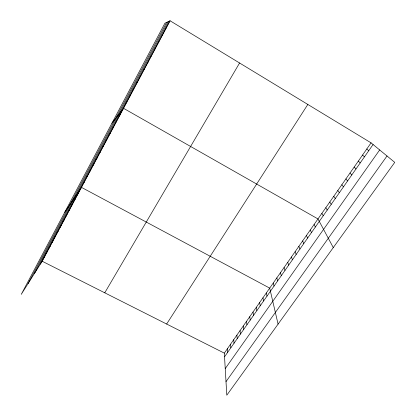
<?xml version="1.0" encoding="UTF-8"?>
<svg xmlns="http://www.w3.org/2000/svg" width="416" height="416" viewBox="0 0 416 416"><rect width="100%" height="100%" fill="white"/><g stroke="black" fill="none" stroke-linecap="round" stroke-linejoin="round"><path stroke-width="0.62" d="M28.038 283.624L166.629 22.407M34.523 273.359L168.236 21.663M40.378 264.087L169.671 21.003M170.108 20.8L164.918 23.192L21.247 294.372L42.177 261.238L170.108 20.8L371.062 142.86L394.753 162.365L226.798 395.2L224.328 353.142L371.062 142.86M104.754 292.812L239.58 62.998M45.807 253.874L47.564 251.118M43.082 259.002L44.86 256.194M48.552 248.716L50.284 246.007M51.319 243.521L53.019 240.859M54.101 238.285L55.78 235.674M56.904 233.017L58.557 230.459M166.639 324.033L307.83 104.452M59.722 227.713L61.35 225.202M62.566 222.368L64.168 219.913M65.426 216.991L67.002 214.583M68.312 211.572L69.857 209.217M71.214 206.112L72.732 203.814M74.136 200.616L75.624 198.375M77.08 195.083L78.541 192.894M64.74 212.285L81.479 187.377L269.703 288.122L278.075 324.116M83.169 183.638L84.568 181.568M86.315 177.72L87.682 175.713M89.482 171.761L90.823 169.816M92.68 165.755L93.985 163.873M95.898 159.708L97.167 157.888M224.541 356.788L373.084 144.524M99.138 153.608L100.376 151.856M225.238 368.597L379.668 149.947M102.409 147.462L103.61 145.777M226.002 381.628L387.01 155.99M105.7 141.274L106.87 139.651M109.018 135.034L110.157 133.479M112.367 128.742L113.464 127.26M115.736 122.403L116.797 120.994M119.132 116.017L120.162 114.676M111.925 123.224L123.547 108.311L317.98 218.936L333.278 247.588M126.012 103.09L126.958 101.894M129.49 96.548L130.4 95.43M132.995 89.955L133.869 88.91M136.531 83.309L137.363 82.342M140.093 76.606L140.884 75.722M143.686 69.852L144.435 69.051M147.311 63.045L148.013 62.322M150.961 56.181L151.622 55.541M154.643 49.26L155.262 48.703M158.35 42.281L158.928 41.813M162.094 35.246L162.625 34.866M165.864 28.153L166.348 27.862M42.177 261.238L224.328 353.142M366.792 148.98L368.753 150.712M362.554 155.054L364.458 156.848M358.353 161.08L360.194 162.942M354.177 167.06L355.961 168.984M350.033 172.999L351.764 174.985M345.92 178.89L347.599 180.939M341.843 184.74L343.46 186.852M337.792 190.544L339.357 192.717M333.767 196.305L335.286 198.536M329.779 202.025L331.24 204.313M325.816 207.704L327.231 210.049M321.885 213.34L323.248 215.738M314.106 224.489L315.364 227.001M310.258 230.001L311.47 232.565M306.436 235.477L307.601 238.092M302.645 240.911L303.763 243.578M298.88 246.308L299.952 249.028M295.142 251.664L296.166 254.436M291.429 256.984L292.412 259.802M287.742 262.262L288.683 265.132M284.086 267.509L284.976 270.426M280.452 272.714L281.299 275.683M276.843 277.888L277.649 280.899M273.26 283.02L274.024 286.078M266.323 292.963L267.004 296.109M262.964 297.778L263.609 300.966M259.626 302.557L260.234 305.786M256.313 307.31L256.88 310.58M253.022 312.026L253.552 315.338M249.751 316.716L250.24 320.065M246.501 321.37L246.953 324.761M243.272 325.998L243.693 329.425M240.063 330.595L240.448 334.058M236.876 335.166L237.224 338.666M233.709 339.7L234.026 343.242M230.563 344.214L230.844 347.786M227.438 348.691L227.682 352.3"/></g></svg>
